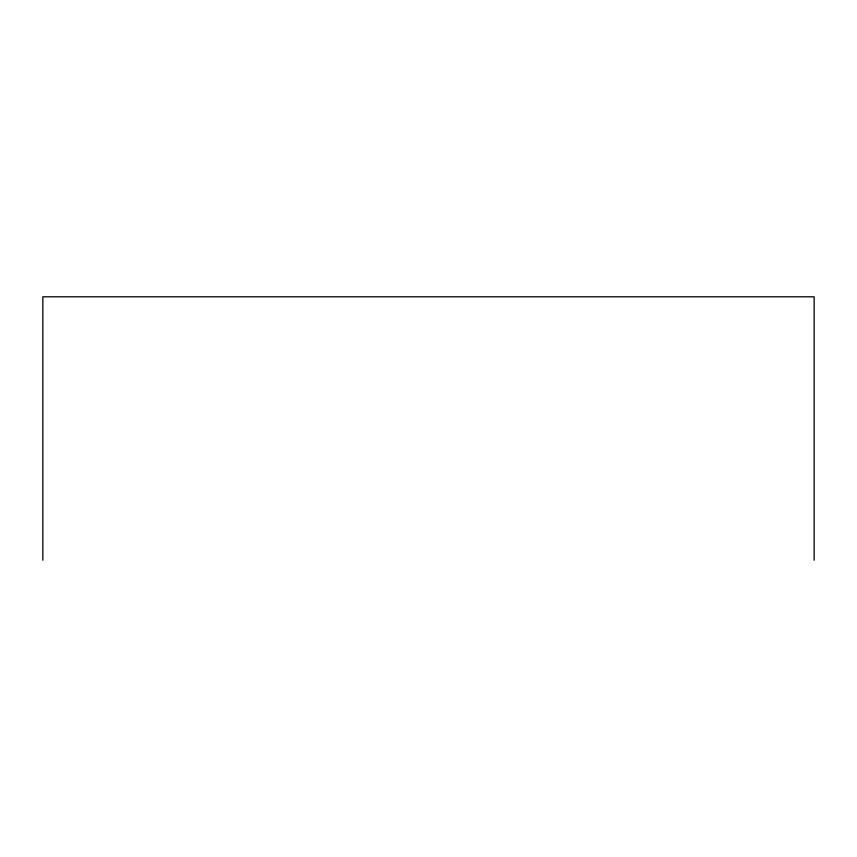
<?xml version="1.0" encoding="UTF-8"?>
<svg xmlns="http://www.w3.org/2000/svg" width="857" height="857" viewBox="0 0 857 857"><rect width="100%" height="100%" fill="white"/><g stroke="black" fill="none" stroke-linecap="round" stroke-linejoin="round"><path stroke-width="1.29" d="M814.15 560.199L814.15 296.801L42.85 296.801L42.85 560.199"/></g></svg>
